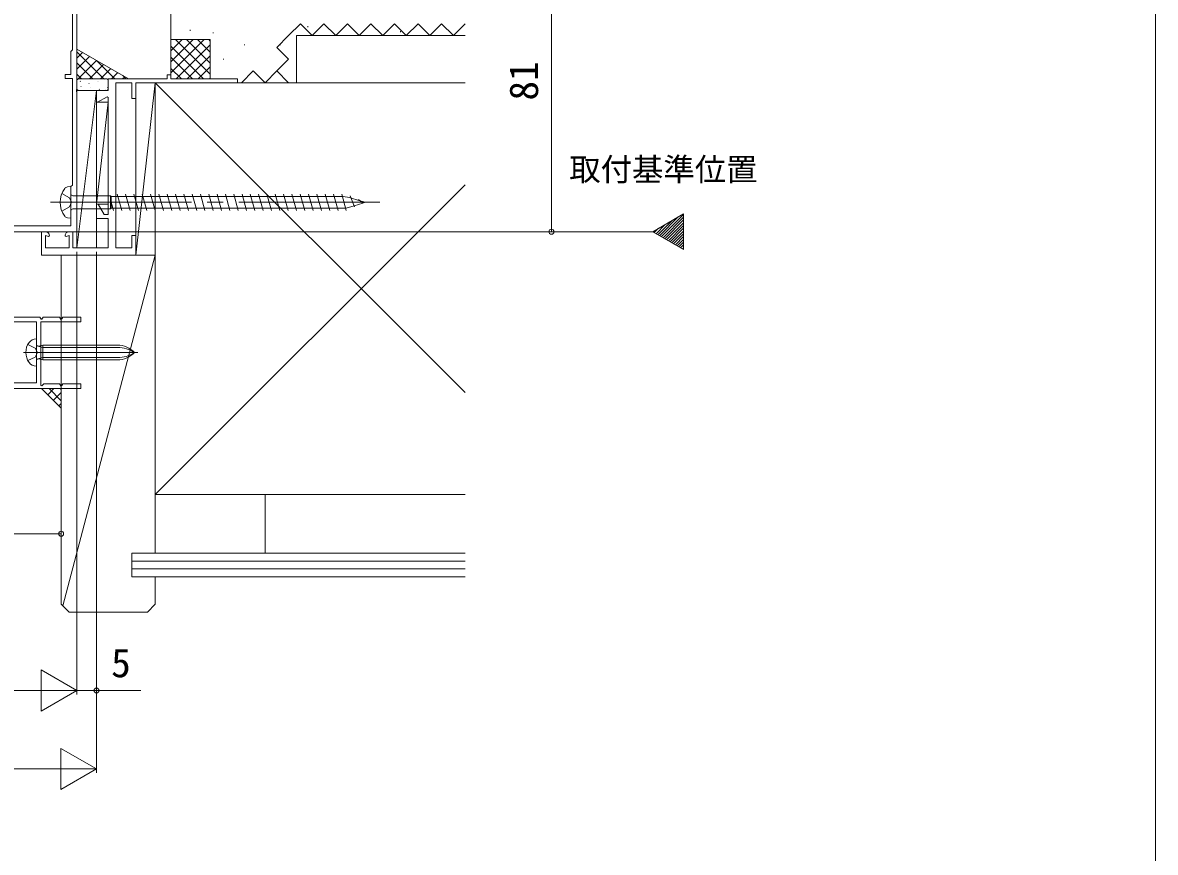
# Model space of a CAD drawing. Units: millimetres, scale not verified. Extents: x -1188 to -198, y -840 to 760.
# Drawn here: x -486.8 to -198, y -87.2 to 124.4 of the extents above; entities that cross this region are included whole.
import ezdxf
from ezdxf.enums import TextEntityAlignment as Align

# ---------------------------------------------------------------- set-up
doc = ezdxf.new("R2010")
doc.units = ezdxf.units.MM
doc.header["$LTSCALE"] = 4
doc.linetypes.add('CHAIN2', pattern=[12, 9, -1, 1, -1])
doc.linetypes.add('DASHED3', pattern=[4, 3, -1])
doc.layers.add('0-1_USER1', color=4, linetype='Continuous')
for name, color, linetype, lineweight in [('0-2_YKK_ZWAK', 7, 'Continuous', 9), ('0-3_YKK_11', 7, 'Continuous', 9), ('0-4_YKK_11E', 4, 'Continuous', 9), ('0-5_YKK_12', 2, 'Continuous', 9), ('0-6_YKK_13', 4, 'Continuous', 9), ('0-8_YKK_D', 6, 'Continuous', 9), ('0-9_YSS_K', 3, 'Continuous', 9), ('0-A_YSS_KE', 3, 'Continuous', 9)]:
    doc.layers.add(name, color=color, linetype=linetype, lineweight=lineweight)
doc.styles.add('ＭＳ ゴシック', font='')
doc.styles.get('ＭＳ ゴシック').set_extended_font_data('MS Gothic')

msp = doc.modelspace()

# ---------------------------------------------------------------- linework, layer by layer
at = {"layer": '0-2_YKK_ZWAK'}
msp.add_line((-198, 720), (-198, -840), dxfattribs=at)
at = {"layer": '0-3_YKK_11'}
for p, q in [((-473, 107.53), (-472.999, 152.072)), ((-474.1, 139.272), (-474.1, 117.472)), ((-474.1, 117.472), (-474.5, 117.072)), ((-474.5, 117.072), (-474.5, 111.172)), ((-476, 111.172), (-476, 110.172)), ((-474.5, 111.172), (-476, 111.172)), ((-476, 110.172), (-474.1, 110.172)), ((-474.1, 110.172), (-474.1, 82.972)), ((-473.12, 107.347), (-473, 107.53)), ((-473.12, 106.797), (-473.12, 107.347)), ((-473, 106.613), (-473.12, 106.797)), ((-473, 71.072), (-473, 106.613)), ((-474.1, 82.972), (-474.5, 82.572)), ((-474.5, 82.572), (-474.5, 72.572)), ((-474.5, 72.572), (-496.6, 72.572)), ((-498, 71.072), (-473, 71.072)), ((-495.8, 49.272), (-482.404, 49.272)), ((-482.404, 49.272), (-482.115, 48.772)), ((-481.885, 48.772), (-481.596, 49.272)), ((-481.596, 49.272), (-477.404, 49.272)), ((-477.404, 49.272), (-477, 48.572)), ((-483.3, 48.072), (-492, 48.072)), ((-483.3, 40.73), (-483.3, 48.072)), ((-482.2, 48.072), (-482.2, 31.838)), ((-477, 48.072), (-482.2, 48.072)), ((-482.115, 48.772), (-481.885, 48.772)), ((-477, 48.572), (-477, 48.072)), ((-483.18, 40.547), (-483.3, 40.73)), ((-483.18, 39.997), (-483.18, 40.547)), ((-483.3, 39.814), (-483.18, 39.997)), ((-483.3, 32.572), (-483.3, 39.814)), ((-492, 32.572), (-483.3, 32.572)), ((-482.2, 31.838), (-481.953, 31.736)), ((-481.953, 31.736), (-481.417, 32.272)), ((-481.417, 32.272), (-477.404, 32.272)), ((-477.404, 32.272), (-477, 31.572)), ((-477, 31.072), (-497, 31.072)), ((-477, 31.572), (-477, 31.072))]:
    msp.add_line(p, q, dxfattribs=at)
at = {"layer": '0-3_YKK_11', "linetype": 'DASHED3'}
for p, q in [((-476.827, 48.872), (-476.596, 49.272)), ((-476.596, 49.272), (-472, 49.272)), ((-472, 49.272), (-472, 48.072)), ((-476.827, 48.872), (-477, 48.772)), ((-472, 48.072), (-477, 48.072)), ((-476.827, 31.872), (-477, 31.772)), ((-476.827, 31.872), (-476.596, 32.272)), ((-476.596, 32.272), (-472, 32.272)), ((-472, 32.272), (-472, 31.072)), ((-472, 31.072), (-477, 31.072))]:
    msp.add_line(p, q, dxfattribs=at)
at = {"layer": '0-4_YKK_11E'}
for p, q in [((-465, 110.073), (-450, 110.073)), ((-465, 107.073), (-465, 110.073)), ((-450, 111.073), (-449, 111.073)), ((-450, 110.073), (-450, 111.073)), ((-449, 111.073), (-449, 110.073)), ((-449, 110.073), (-432, 110.073)), ((-432, 110.073), (-432, 109.073)), ((-468, 107.073), (-465, 107.073)), ((-468, 104.269), (-468, 107.073)), ((-459, 109.073), (-463.1, 109.073)), ((-463.1, 109.073), (-463.1, 66.973)), ((-459, 105.073), (-459, 109.073)), ((-458, 109.073), (-458, 105.073)), ((-432, 109.073), (-458, 109.073)), ((-467.7, 104.096), (-468, 104.269)), ((-465.3, 105.481), (-467.7, 104.096)), ((-465, 105.308), (-465.3, 105.481)), ((-465, 75.473), (-465, 105.308)), ((-458, 105.073), (-459, 105.073)), ((-468, 78.003), (-467.555, 78.122)), ((-468, 74.473), (-468, 78.003)), ((-467.555, 78.122), (-466.026, 75.473)), ((-466.026, 75.473), (-465, 75.473)), ((-465, 74.473), (-468, 74.473)), ((-465, 66.973), (-465, 74.473)), ((-482, 71.073), (-481, 71.073)), ((-482, 65.073), (-482, 71.073)), ((-481, 70.073), (-481, 66.973)), ((-480.252, 69.872), (-481, 70.073)), ((-480, 70.063), (-480.252, 69.872)), ((-475.748, 69.872), (-476, 70.063)), ((-475, 70.073), (-475.748, 69.872)), ((-475, 71.073), (-474, 71.073)), ((-475, 66.973), (-475, 70.073)), ((-474, 71.073), (-474, 66.973)), ((-459, 70.073), (-458, 70.073)), ((-459, 66.973), (-459, 70.073)), ((-458, 70.073), (-458, 65.073)), ((-481, 66.973), (-475, 66.973)), ((-474, 66.973), (-465, 66.973)), ((-463.1, 66.973), (-459, 66.973)), ((-458, 65.073), (-482, 65.073))]:
    msp.add_line(p, q, dxfattribs=at)
for centre, start, end in [((-481, 70.073), 359.4782, 89.99997), ((-475, 70.073), 90.00002, 180.52179)]:
    msp.add_arc(centre, 1, start, end, dxfattribs=at)
at = {"layer": '0-5_YKK_12'}
for p, q in [((-326.172, 71.073), (-318.297, 75.619)), ((-323.973, 69.803), (-318.297, 75.479)), ((-318.297, 75.619), (-318.297, 66.526)), ((-325.318, 70.579), (-322.984, 72.913)), ((-324.87, 70.321), (-321.311, 73.879)), ((-324.421, 70.062), (-319.638, 74.845)), ((-323.525, 69.544), (-318.297, 74.772)), ((-323.076, 69.285), (-318.297, 74.065)), ((-322.628, 69.027), (-318.297, 73.358)), ((-322.18, 68.768), (-318.297, 72.651)), ((-318.297, 66.526), (-326.172, 71.073)), ((-325.766, 70.838), (-324.657, 71.947)), ((-321.731, 68.509), (-318.297, 71.943)), ((-321.283, 68.25), (-318.297, 71.236)), ((-320.835, 67.991), (-318.297, 70.529)), ((-320.386, 67.732), (-318.297, 69.822)), ((-319.938, 67.474), (-318.297, 69.115)), ((-319.49, 67.215), (-318.297, 68.408)), ((-319.042, 66.956), (-318.297, 67.701)), ((-318.593, 66.697), (-318.297, 66.994))]:
    msp.add_line(p, q, dxfattribs=at)
at = {"layer": '0-5_YKK_12', "linetype": 'CHAIN2'}
msp.add_line((-326.172, 71.073), (-1030.58, 71.073), dxfattribs=at)
at = {"layer": '0-6_YKK_13'}
for p, q in [((-474.5, 82.572), (-475.4, 82.49)), ((-474, 80.247), (-464.451, 80.247)), ((-464.451, 80.247), (-464.451, 76.897)), ((-464.451, 80.247), (-464.227, 80.072)), ((-405.098, 80.072), (-464.227, 80.072)), ((-463.647, 76.472), (-464.227, 78.572)), ((-461.527, 76.472), (-462.687, 80.672)), ((-459.407, 76.472), (-460.567, 80.672)), ((-457.287, 76.472), (-458.447, 80.672)), ((-455.167, 76.472), (-456.327, 80.672)), ((-453.047, 76.472), (-454.207, 80.672)), ((-450.927, 76.472), (-452.087, 80.672)), ((-448.807, 76.472), (-449.967, 80.672)), ((-446.687, 76.472), (-447.847, 80.672)), ((-444.567, 76.472), (-445.727, 80.672)), ((-442.447, 76.472), (-443.607, 80.672)), ((-440.327, 76.472), (-441.487, 80.672)), ((-438.207, 76.472), (-439.367, 80.672)), ((-436.087, 76.472), (-437.247, 80.672)), ((-433.967, 76.472), (-435.127, 80.672)), ((-431.847, 76.472), (-433.007, 80.672)), ((-429.727, 76.472), (-430.887, 80.672)), ((-427.607, 76.472), (-428.767, 80.672)), ((-425.487, 76.472), (-426.647, 80.672)), ((-423.367, 76.472), (-424.527, 80.672)), ((-421.247, 76.472), (-422.407, 80.672)), ((-419.127, 76.472), (-420.287, 80.672)), ((-417.007, 76.472), (-418.167, 80.672)), ((-414.887, 76.472), (-416.047, 80.672)), ((-412.775, 76.462), (-413.935, 80.662)), ((-410.647, 76.472), (-411.807, 80.672)), ((-408.527, 76.472), (-409.687, 80.672)), ((-406.407, 76.472), (-407.567, 80.672)), ((-404.287, 76.472), (-405.447, 80.672)), ((-403.502, 79.823), (-405.098, 80.072)), ((-402.167, 77.401), (-403.327, 80.246)), ((-400.106, 78.383), (-402.289, 77.7)), ((-400.047, 78.333), (-401.207, 79.319)), ((-399.5, 78.572), (-400.106, 78.383)), ((-474, 76.897), (-464.451, 76.897)), ((-404.3, 77.072), (-464.227, 77.072)), ((-463.996, 77.072), (-464.227, 77.072)), ((-402.289, 77.7), (-404.3, 77.072)), ((-483.3, 42.647), (-483.3, 43.772)), ((-483.3, 37.897), (-483.3, 42.647)), ((-481.7, 41.58), (-482.922, 41.887)), ((-481.7, 42.147), (-482.672, 41.889)), ((-481.7, 38.397), (-481.7, 42.147)), ((-468.3, 42.147), (-481.7, 42.147)), ((-462.623, 42.147), (-481.7, 42.147)), ((-462.623, 41.58), (-481.7, 41.58)), ((-468.3, 42.147), (-466.721, 42.147)), ((-457.428, 40.272), (-486.635, 40.272)), ((-483.3, 36.772), (-483.3, 37.897)), ((-481.7, 38.964), (-482.922, 38.657)), ((-481.7, 38.397), (-482.672, 38.655)), ((-462.623, 38.964), (-481.7, 38.964)), ((-468.3, 38.397), (-481.7, 38.397)), ((-462.623, 38.397), (-481.7, 38.397))]:
    msp.add_line(p, q, dxfattribs=at)
at = {"layer": '0-6_YKK_13', "linetype": 'CHAIN2'}
msp.add_line((-479.728, 78.572), (-394.456, 78.572), dxfattribs=at)
at = {"layer": '0-6_YKK_13', "linetype": 'DASHED3'}
for p, q in [((-476.812, 80.822), (-474.875, 79.697)), ((-474.875, 79.697), (-474.375, 78.572)), ((-474.375, 78.572), (-474.875, 77.447)), ((-474.875, 77.447), (-476.812, 76.322)), ((-485.493, 42.322), (-483.662, 41.417)), ((-483.662, 41.417), (-483.053, 40.272)), ((-485.493, 38.222), (-483.662, 39.127)), ((-483.662, 39.127), (-483.053, 40.272))]:
    msp.add_line(p, q, dxfattribs=at)
at = {"layer": '0-6_YKK_13'}
for points in [[(-474.5, 82.572), (-474.5, 74.572), (-475.4, 74.654)], [(-464.451, 76.897), (-464.227, 77.072), (-464.227, 80.072)], [(-399.5, 78.572), (-400.81, 78.981), (-403.502, 79.823)]]:
    msp.add_lwpolyline(points, dxfattribs=at)
for centre, radius, start, end in [((-471.25, 78.572), 6, 143.72462, 216.27536), ((-475.228, 81.344), 1.159, 98.52835, 137.84106), ((-474, 80.747), 0.5, 180, 270), ((-474, 76.397), 0.5, 90, 180), ((-475.228, 75.8), 1.159, 222.15892, 261.47163), ((-483.298, 41.463), 2.309, 90.05208, 144.94875), ((-481.776, 40.299), 4.224, 143.88693, 180.36935), ((-482.8, 42.372), 0.5, 180, 284.88399), ((-462.623, 36.226), 5.921, 43.10466, 90), ((-462.623, 33.78), 7.8, 56.3423, 90), ((-481.6, 40.272), 4.4, 180, 215.21759), ((-483.278, 39.16), 2.388, 216.64951, 269.48418), ((-482.8, 38.172), 0.5, 75.116, 180), ((-462.623, 46.764), 7.8, 270, 303.65768), ((-462.623, 44.318), 5.921, 270, 316.89532)]:
    msp.add_arc(centre, radius, start, end, dxfattribs=at)
at = {"layer": '0-8_YKK_D'}
for p, q in [((-352, 152.072), (-352, 71.072)), ((-472.3, 71.072), (-351, 71.072)), ((-473, 65.972), (-473, -46.928)), ((-473, 65.972), (-473, -46.928)), ((-468, 65.972), (-468, -66.928)), ((-468, 65.972), (-468, -46.928)), ((-477, 30.072), (-477, -6.929)), ((-497, -5.929), (-477, -5.929)), ((-482.093, -40.678), (-482.093, -51.178)), ((-473, -45.928), (-482.093, -40.678)), ((-902.5, -45.928), (-483.5, -45.928)), ((-473, -45.928), (-491.187, -45.928)), ((-473, -45.928), (-482.093, -51.178)), ((-473, -45.928), (-468, -45.928)), ((-468, -45.928), (-456.65, -45.928)), ((-477.093, -60.678), (-477.093, -71.178)), ((-468, -65.928), (-477.093, -60.678)), ((-907.5, -65.928), (-478.5, -65.928)), ((-468, -65.928), (-486.187, -65.928)), ((-468, -65.928), (-477.093, -71.178))]:
    msp.add_line(p, q, dxfattribs=at)
for centre in [(-352, 71.072), (-477, -5.929), (-468, -45.928)]:
    msp.add_circle(centre, 0.637, dxfattribs=at)
at = {"layer": '0-9_YSS_K'}
for p, q in [((-444.132, 122.518), (-444.132, 122.318)), ((-438.209, 121.917), (-438.209, 121.717)), ((-414.121, 123.45), (-414.121, 123.25)), ((-390.501, 122.178), (-390.501, 121.978)), ((-440.515, 120.071), (-449, 111.585)), ((-443.343, 120.071), (-449, 114.414)), ((-446.172, 120.071), (-449, 117.242)), ((-447.858, 120.071), (-439, 111.213)), ((-439, 118.757), (-447.686, 110.07)), ((-445.029, 120.071), (-439, 114.041)), ((-442.201, 120.071), (-439, 116.869)), ((-439.373, 120.071), (-439, 119.698)), ((-430.255, 118.817), (-430.255, 118.617)), ((-421.153, 118.817), (-421.153, 118.617)), ((-417, 121.07), (-374, 121.07)), ((-459.86, 110.072), (-473, 117.659)), ((-466.122, 110.072), (-473, 116.95)), ((-473, 115.36), (-471.543, 116.818)), ((-473, 112.532), (-469.75, 115.782)), ((-449, 118.384), (-440.686, 110.07)), ((-449, 115.556), (-443.515, 110.07)), ((-439, 115.928), (-444.858, 110.07)), ((-468.951, 110.072), (-473, 114.121)), ((-472.631, 110.072), (-467.956, 114.747)), ((-469.803, 110.072), (-466.163, 113.712)), ((-463.294, 110.072), (-467.986, 114.764)), ((-466.974, 110.072), (-464.37, 112.676)), ((-449, 112.727), (-446.343, 110.07)), ((-439, 113.1), (-442.029, 110.07)), ((-435.581, 115.191), (-435.581, 114.991)), ((-471.779, 110.072), (-473, 111.293)), ((-465.5, 110.072), (-472.5, 110.072)), ((-465.5, 110.072), (-472.5, 110.072)), ((-471.559, 109.962), (-471.566, 109.97)), ((-471.559, 109.962), (-471.566, 109.969)), ((-465.788, 109.996), (-465.832, 110.02)), ((-465.788, 109.995), (-465.832, 110.019)), ((-464.146, 110.072), (-462.577, 111.641)), ((-461.317, 110.072), (-460.784, 110.606)), ((-460.466, 110.072), (-461.293, 110.9)), ((-439, 110.271), (-439.201, 110.07)), ((-473, 109.572), (-473, 107.572)), ((-473, 109.572), (-473, 107.572)), ((-473, 66.972), (-473, 107.072)), ((-473, 107.072), (-468, 107.072)), ((-468, 107.072), (-473, 66.972)), ((-472.5, 107.072), (-465.5, 107.072)), ((-472.5, 107.072), (-465.5, 107.072)), ((-472.109, 109.34), (-472.155, 109.428)), ((-472.109, 109.34), (-472.155, 109.428)), ((-471.914, 108.095), (-471.958, 108.119)), ((-471.914, 108.095), (-471.958, 108.119)), ((-469.89, 108.829), (-469.934, 108.853)), ((-469.89, 108.829), (-469.934, 108.853)), ((-469.584, 107.757), (-469.591, 107.765)), ((-469.584, 107.757), (-469.591, 107.765)), ((-468, 107.072), (-468, 66.972)), ((-467.813, 109.261), (-467.857, 109.285)), ((-467.813, 109.262), (-467.857, 109.285)), ((-467.531, 109.479), (-467.538, 109.487)), ((-467.531, 109.479), (-467.538, 109.487)), ((-467.222, 107.372), (-467.266, 107.396)), ((-467.222, 107.372), (-467.266, 107.395)), ((-465.59, 107.312), (-465.596, 107.319)), ((-465.59, 107.312), (-465.596, 107.319)), ((-465.145, 107.804), (-465.189, 107.828)), ((-465.145, 107.804), (-465.189, 107.828)), ((-465, 107.572), (-465, 109.572)), ((-465, 107.572), (-465, 109.572)), ((-458, 109.072), (-453, 109.072)), ((-458, 65.072), (-458, 109.072)), ((-453, 109.072), (-458, 65.072)), ((-453, 109.072), (-453, 65.072)), ((-453, 109.072), (-374, 30.073)), ((-468, 78.073), (-468, 104.142)), ((-468, 104.142), (-465, 104.142)), ((-465, 104.142), (-468, 78.073)), ((-465, 104.142), (-465, 78.073)), ((-453, 4.072), (-374, 83.072)), ((-465, 78.073), (-468, 78.073)), ((-468, 66.972), (-473, 66.972)), ((-453, 65.072), (-477, 65.072)), ((-477, -23.928), (-477, 65.072)), ((-477, 65.072), (-477, 4.072)), ((-453, 65.072), (-476.583, -24.345)), ((-453, 65.072), (-458, 65.072)), ((-453, -10.928), (-453, 65.072)), ((-477, 26.072), (-482, 31.072)), ((-481.836, 30.908), (-481.671, 31.072)), ((-480.421, 29.493), (-478.843, 31.072)), ((-477, 27.981), (-480.091, 31.072)), ((-479.007, 28.079), (-477, 30.086)), ((-477, 30.809), (-477.263, 31.072)), ((-477.593, 26.665), (-477, 27.258)), ((-453, 4.072), (-374, 4.072)), ((-425, 4.072), (-425, -10.928)), ((-459, -10.928), (-459, -16.928)), ((-459, -10.928), (-374, -10.928)), ((-459, -12.928), (-374, -12.928)), ((-459, -14.928), (-374, -14.928)), ((-459, -16.928), (-374, -16.928)), ((-453, -23.928), (-453, -16.928)), ((-477, -23.928), (-475, -25.928)), ((-455, -25.928), (-475, -25.928)), ((-453, -23.928), (-455, -25.928))]:
    msp.add_line(p, q, dxfattribs=at)
at = {"layer": '0-9_YSS_K', "linetype": 'DASHED3'}
for p, q in [((-413, 121.07), (-410, 124.07)), ((-410, 124.07), (-407, 121.07)), ((-407, 121.07), (-404, 124.07)), ((-404, 124.07), (-401, 121.07)), ((-401, 121.07), (-398, 124.07)), ((-398, 124.07), (-395, 121.07)), ((-395, 121.07), (-392, 124.07)), ((-392, 124.07), (-389, 121.07)), ((-389, 121.07), (-386, 124.07)), ((-386, 124.07), (-383, 121.07)), ((-383, 121.07), (-380, 124.07)), ((-380, 124.07), (-377, 121.07)), ((-377, 121.07), (-374, 124.07))]:
    msp.add_line(p, q, dxfattribs=at)
for points in [[(-419, 121.07), (-416, 124.07), (-413, 121.07)], [(-419, 109.071), (-422, 112.071), (-419, 115.07), (-422, 118.07), (-419, 121.07)], [(-431, 109.071), (-428, 112.071), (-425, 109.071), (-422, 112.071)]]:
    msp.add_lwpolyline(points, dxfattribs=at)
at = {"layer": '0-9_YSS_K'}
for points in [[(-439, 110.07), (-449, 110.07), (-449, 120.071)], [(-374, 109.071), (-417, 109.071), (-417, 121.07)]]:
    msp.add_lwpolyline(points, dxfattribs=at)
for centre, start, end in [((-472.5, 109.572), 90, 180), ((-472.5, 109.572), 90, 180), ((-465.5, 109.572), 0, 90), ((-465.5, 109.572), 0, 90), ((-472.5, 107.572), 180, 270), ((-472.5, 107.572), 180, 270), ((-465.5, 107.572), 270, 0), ((-465.5, 107.572), 270, 0)]:
    msp.add_arc(centre, 0.5, start, end, dxfattribs=at)
at = {"layer": '0-A_YSS_KE'}
for p, q in [((-449, 120.071), (-449, 139.07)), ((-453, 109.072), (-453, 4.072)), ((-374, 109.072), (-453, 109.072)), ((-453, 4.072), (-374, 4.072))]:
    msp.add_line(p, q, dxfattribs=at)
msp.add_lwpolyline([(-439, 110.07), (-439, 120.071), (-449, 120.071)], dxfattribs=at)

# ---------------------------------------------------------------- texts
at = {"layer": '0-1_USER1', "style": 'ＭＳ ゴシック'}
msp.add_text('取付基準位置', height=5.865, dxfattribs=at).set_placement((-347.438, 82.28), align=Align.BOTTOM_LEFT)
at = {"layer": '0-8_YKK_D', "color": 4, "style": 'ＭＳ ゴシック'}
msp.add_text('81', height=7.331, rotation=90, dxfattribs=at).set_placement((-353.2, 104.532), align=Align.BOTTOM_LEFT)
msp.add_text('5', height=7.331, dxfattribs=at).set_placement((-464.25, -44.728), align=Align.BOTTOM_LEFT)

doc.saveas('drawing.dxf')
